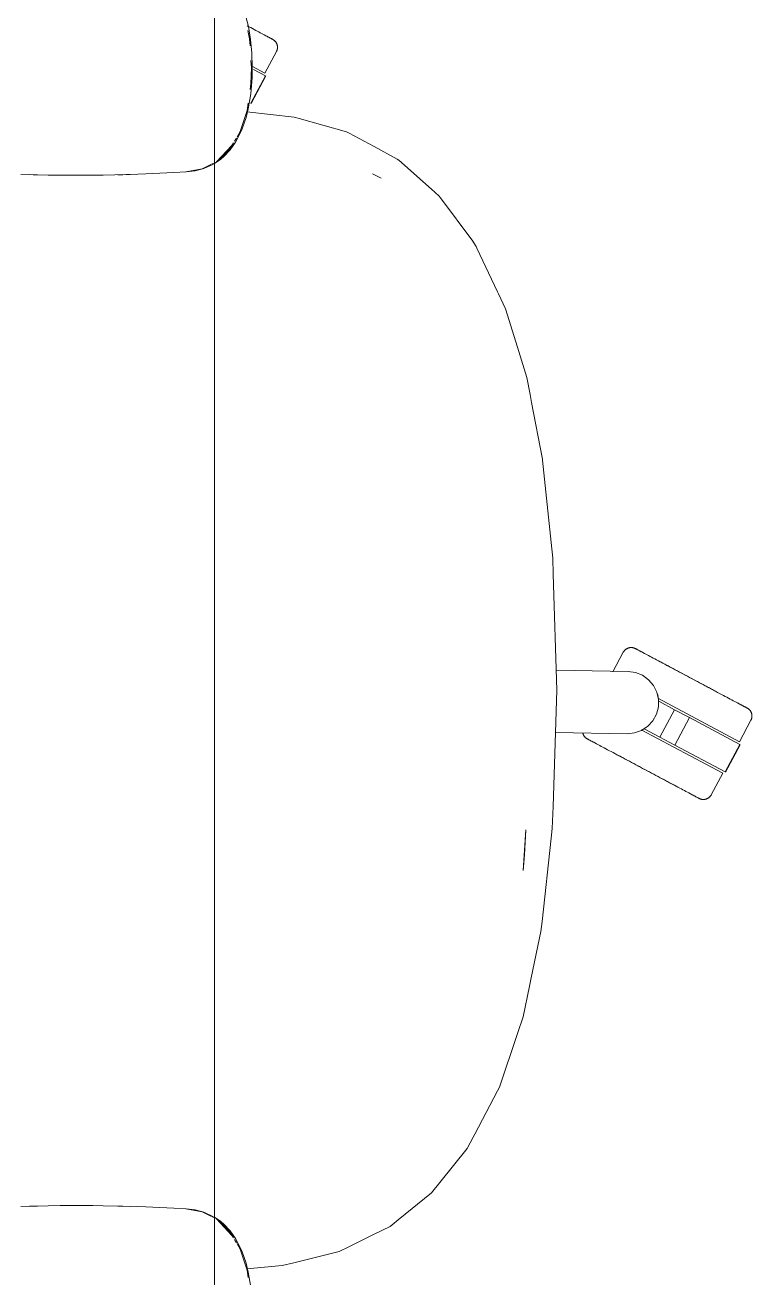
# Model space of a CAD drawing. Header units: millimetres. Extents: x 155927 to 295199, y -4084 to 97293.
# Drawn here: x 200366 to 200693, y 30484 to 31047 of the extents above; entities that cross this region are included whole.
import ezdxf

# ---------------------------------------------------------------- set-up
doc = ezdxf.new("R2010")
doc.units = ezdxf.units.MM
doc.header["$MEASUREMENT"] = 0
doc.layers.add('G-IMPT', color=8, linetype='CONTINUOUS', lineweight=9)
doc.layers.add('I-FURN', color=8, linetype='CONTINUOUS', lineweight=9)

msp = doc.modelspace()

# ---------------------------------------------------------------- linework, layer by layer
at = {"layer": 'G-IMPT'}
for p, q in [((200464.66, 31052.25), (200466.09, 31046.77)), ((200465.9, 31044.92), (200466.67, 31041.17)), ((200467.09, 31040.83), (200466.09, 31046.77)), ((200466.67, 31041.17), (200466.87, 31037.97)), ((200467.09, 31040.83), (200467.65, 31034.68)), ((200467.83, 31028.35), (200467.65, 31034.68)), ((200467.23, 31021.18), (200467.46, 31028.35)), ((200467.27, 31031.46), (200467.46, 31028.35)), ((200467.74, 31023.84), (200467.83, 31028.35)), ((200467.74, 31023.84), (200467.17, 31016.52)), ((200466.05, 31009.76), (200467.17, 31016.52)), ((200467.23, 31021.18), (200466.83, 31018.4)), ((200465.96, 31012.21), (200465.5, 31008.92)), ((200465.5, 31008.92), (200462.47, 30999.53)), ((200465.07, 31005.84), (200463.33, 31000.75)), ((200465.07, 31005.84), (200466.05, 31009.76)), ((200465.38, 31008.42), (200486.66, 31006)), ((200488.92, 31005.37), (200486.66, 31006)), ((200488.92, 31005.37), (200510.27, 30999.36)), ((200462.47, 30999.53), (200461, 30997.08)), ((200463.33, 31000.75), (200461.13, 30996.11)), ((200510.27, 30999.36), (200511.38, 30998.76)), ((200459.39, 30994.38), (200457.51, 30991.23)), ((200457.88, 30991.28), (200460.32, 30994.74)), ((200460.72, 30996.61), (200459.86, 30995.17)), ((200461.13, 30996.11), (200460.32, 30994.74)), ((200511.38, 30998.76), (200522.62, 30992.75)), ((200458.7, 30993.32), (200451.8, 30985.92)), ((200457.51, 30991.23), (200451.8, 30985.92)), ((200451.8, 30985.92), (200454.21, 30988.16)), ((200455.01, 30988.24), (200453.69, 30987.1)), ((200457.29, 30991.69), (200454.21, 30988.16)), ((200455.01, 30988.24), (200457.88, 30991.28)), ((200458.7, 30993.32), (200457.42, 30991.85)), ((200522.62, 30992.75), (200533.05, 30987.17)), ((200445.3, 30982.72), (200437.96, 30981.35)), ((200442.19, 30981.85), (200446.14, 30982.91)), ((200449.27, 30984.67), (200445.3, 30982.72)), ((200450.47, 30984.9), (200446.14, 30982.91)), ((200449.56, 30984.82), (200450.83, 30985.45)), ((200450.83, 30985.15), (200453.69, 30987.1)), ((200533.72, 30986.58), (200533.05, 30987.17)), ((200548.5, 30973.56), (200533.72, 30986.58)), ((200376.05, 30979.97), (200363.74, 30980.27)), ((200367.61, 30980.19), (200369.27, 30980.11)), ((200369.27, 30980.11), (200371.35, 30980.11)), ((200376.05, 30979.97), (200381.52, 30979.9)), ((200396.23, 30979.89), (200381.52, 30979.9)), ((200400.74, 30979.95), (200396.23, 30979.89)), ((200400.74, 30979.95), (200416.41, 30980.32)), ((200407.47, 30980.12), (200409.69, 30980.12)), ((200413.01, 30980.27), (200409.69, 30980.12)), ((200416.41, 30980.32), (200419.96, 30980.45)), ((200432.52, 30981.06), (200419.96, 30980.45)), ((200432.52, 30981.06), (200438.18, 30981.35)), ((200438.18, 30981.35), (200442.19, 30981.85)), ((200523.45, 30979.73), (200521.86, 30980.51)), ((200525.75, 30978.56), (200521.86, 30980.51)), ((200525.75, 30978.56), (200523.45, 30979.73)), ((200548.5, 30973.56), (200551.76, 30970.69)), ((200552.49, 30969.72), (200551.76, 30970.69)), ((200567.06, 30950.23), (200552.49, 30969.72)), ((200567.06, 30950.23), (200567.52, 30949.46)), ((200567.52, 30949.46), (200568.46, 30947.88)), ((200568.88, 30947.17), (200568.46, 30947.88)), ((200568.88, 30947.17), (200578.15, 30927.53)), ((200578.15, 30927.53), (200578.58, 30926.61)), ((200581.77, 30919.85), (200578.58, 30926.61)), ((200581.77, 30919.85), (200587.09, 30902.58)), ((200587.09, 30902.58), (200591.28, 30888.97)), ((200591.28, 30888.97), (200592.74, 30881.37)), ((200593.45, 30877.7), (200592.74, 30881.37)), ((200593.45, 30877.7), (200598.31, 30852.32)), ((200598.4, 30851.86), (200598.31, 30852.32)), ((200598.4, 30851.86), (200602.22, 30814.87)), ((200602.22, 30814.87), (200602.96, 30807.8)), ((200603.18, 30800.54), (200602.96, 30807.8)), ((200604.8, 30748.38), (200603.18, 30800.54)), ((200603.09, 30696.2), (200604.8, 30748.38)), ((200603.09, 30696.2), (200602.77, 30686.26)), ((200590.89, 30685.72), (200589.64, 30667.44)), ((200590.89, 30685.72), (200590.25, 30674.39)), ((200602.29, 30681.88), (200602.77, 30686.26)), ((200602.29, 30681.88), (200598.16, 30644.44)), ((200589.64, 30667.44), (200590.25, 30674.39)), ((200593.32, 30619.08), (200597.67, 30640.02)), ((200597.67, 30640.02), (200598.16, 30644.44)), ((200593.32, 30619.08), (200592.56, 30615.4)), ((200592.56, 30615.4), (200589.69, 30601.58)), ((200587.17, 30594.14), (200589.69, 30601.58)), ((200587.17, 30594.14), (200579.02, 30570.05)), ((200567.85, 30548.88), (200578.15, 30568.39)), ((200578.15, 30568.39), (200579.02, 30570.05)), ((200567.85, 30548.88), (200567.12, 30547.51)), ((200564.41, 30542.38), (200567.12, 30547.51)), ((200564.41, 30542.38), (200552.21, 30527.24)), ((200548.45, 30522.58), (200552.21, 30527.24)), ((200533.5, 30510.41), (200548.45, 30522.58)), ((200376.05, 30516.72), (200363.74, 30516.42)), ((200367.61, 30516.5), (200369.27, 30516.58)), ((200369.27, 30516.58), (200371.35, 30516.58)), ((200376.05, 30516.72), (200381.52, 30516.79)), ((200396.23, 30516.8), (200381.52, 30516.79)), ((200400.74, 30516.74), (200396.23, 30516.8)), ((200400.74, 30516.74), (200416.41, 30516.37)), ((200407.47, 30516.57), (200409.69, 30516.57)), ((200413.01, 30516.42), (200409.69, 30516.57)), ((200416.41, 30516.37), (200419.96, 30516.24)), ((200432.52, 30515.63), (200419.96, 30516.24)), ((200432.52, 30515.63), (200438.18, 30515.34)), ((200445.3, 30513.97), (200437.96, 30515.34)), ((200438.18, 30515.34), (200442.19, 30514.84)), ((200442.19, 30514.84), (200446.14, 30513.78)), ((200449.27, 30512.02), (200445.3, 30513.97)), ((200450.47, 30511.79), (200446.14, 30513.78)), ((200449.56, 30511.87), (200450.83, 30511.24)), ((200450.83, 30511.54), (200453.69, 30509.59)), ((200457.51, 30505.46), (200451.8, 30510.77)), ((200458.7, 30503.37), (200451.8, 30510.77)), ((200451.8, 30510.77), (200454.21, 30508.53)), ((200455.01, 30508.45), (200453.69, 30509.59)), ((200533.5, 30510.41), (200529.85, 30507.43)), ((200457.29, 30505), (200454.21, 30508.53)), ((200455.01, 30508.45), (200457.88, 30505.41)), ((200458.7, 30503.37), (200457.42, 30504.84)), ((200459.39, 30502.31), (200457.51, 30505.46)), ((200457.88, 30505.41), (200460.32, 30501.95)), ((200511.21, 30498.26), (200522.68, 30503.91)), ((200529.85, 30507.43), (200522.68, 30503.91)), ((200460.72, 30500.08), (200459.86, 30501.52)), ((200461.13, 30500.58), (200460.32, 30501.95)), ((200462.47, 30497.16), (200461, 30499.61)), ((200463.33, 30495.94), (200461.13, 30500.58)), ((200511.21, 30498.26), (200506.85, 30496.11)), ((200465.5, 30487.77), (200462.47, 30497.16)), ((200465.07, 30490.85), (200463.33, 30495.94)), ((200506.85, 30496.11), (200488.91, 30491.71)), ((200465.07, 30490.85), (200466.05, 30486.93)), ((200465.37, 30488.39), (200481.25, 30489.83)), ((200465.96, 30484.48), (200465.5, 30487.77)), ((200466.05, 30486.93), (200467.17, 30480.17)), ((200481.25, 30489.83), (200486.54, 30491.13)), ((200488.91, 30491.71), (200486.54, 30491.13))]:
    msp.add_line(p, q, dxfattribs=at)
at = {"layer": 'I-FURN'}
for p, q in [((200450.83, 31426.14), (200450.83, 30026.14)), ((200450.83, 30026.14), (200450.83, 31426.14)), ((200466.31, 31046.65), (200465.48, 31047.09)), ((200467.13, 31046.21), (200466.31, 31046.65)), ((200467.91, 31045.8), (200467.13, 31046.21)), ((200468.68, 31045.39), (200467.91, 31045.8)), ((200469.41, 31045), (200468.68, 31045.39)), ((200470.12, 31044.62), (200469.41, 31045)), ((200470.8, 31044.26), (200470.12, 31044.62)), ((200471.44, 31043.92), (200470.8, 31044.26)), ((200472.06, 31043.59), (200471.44, 31043.92)), ((200472.64, 31043.28), (200472.06, 31043.59)), ((200472.33, 31043.45), (200472.9, 31043.14)), ((200473.2, 31042.99), (200472.64, 31043.28)), ((200472.9, 31043.14), (200473.44, 31042.86)), ((200473.71, 31042.71), (200473.2, 31042.99)), ((200473.44, 31042.86), (200473.94, 31042.59)), ((200474.19, 31042.46), (200473.71, 31042.71)), ((200473.94, 31042.59), (200474.4, 31042.34)), ((200474.64, 31042.22), (200474.19, 31042.46)), ((200474.4, 31042.34), (200474.83, 31042.12)), ((200475.05, 31042), (200474.64, 31042.22)), ((200474.83, 31042.12), (200475.23, 31041.91)), ((200475.42, 31041.8), (200475.05, 31042)), ((200475.23, 31041.91), (200475.58, 31041.72)), ((200475.76, 31041.62), (200475.42, 31041.8)), ((200475.58, 31041.72), (200475.9, 31041.55)), ((200476.06, 31041.47), (200475.76, 31041.62)), ((200475.9, 31041.55), (200476.18, 31041.4)), ((200476.31, 31041.33), (200476.06, 31041.47)), ((200476.18, 31041.4), (200476.42, 31041.27)), ((200476.53, 31041.21), (200476.31, 31041.33)), ((200476.42, 31041.27), (200476.62, 31041.17)), ((200476.71, 31041.12), (200476.53, 31041.21)), ((200476.62, 31041.17), (200476.78, 31041.08)), ((200476.85, 31041.04), (200476.71, 31041.12)), ((200476.78, 31041.08), (200476.91, 31041.01)), ((200476.95, 31040.99), (200476.85, 31041.04)), ((200476.91, 31041.01), (200476.99, 31040.97)), ((200477.01, 31040.96), (200476.95, 31040.99)), ((200476.99, 31040.97), (200477.03, 31040.95)), ((200477.03, 31040.95), (200477.01, 31040.96)), ((200477.03, 31040.95), (200477.18, 31040.87)), ((200477.03, 31040.95), (200477.03, 31040.95)), ((200477.18, 31040.87), (200477.31, 31040.78)), ((200477.31, 31040.78), (200477.45, 31040.69)), ((200477.45, 31040.69), (200477.58, 31040.6)), ((200477.58, 31040.6), (200477.7, 31040.5)), ((200477.7, 31040.5), (200477.83, 31040.39)), ((200477.83, 31040.39), (200477.94, 31040.28)), ((200477.94, 31040.28), (200478.06, 31040.17)), ((200478.06, 31040.17), (200478.17, 31040.05)), ((200478.17, 31040.05), (200478.27, 31039.93)), ((200478.27, 31039.93), (200478.37, 31039.8)), ((200478.37, 31039.8), (200478.46, 31039.67)), ((200478.46, 31039.67), (200478.55, 31039.53)), ((200478.55, 31039.53), (200478.64, 31039.4)), ((200478.64, 31039.4), (200478.71, 31039.26)), ((200478.71, 31039.26), (200478.79, 31039.11)), ((200478.79, 31039.11), (200478.85, 31038.96)), ((200478.85, 31038.96), (200478.91, 31038.81)), ((200478.91, 31038.81), (200478.97, 31038.66)), ((200478.97, 31038.66), (200479.01, 31038.51)), ((200473.55, 31025.81), (200478.7, 31035.49)), ((200478.72, 31035.53), (200478.7, 31035.49)), ((200478.79, 31035.68), (200478.72, 31035.53)), ((200478.86, 31035.83), (200478.79, 31035.68)), ((200478.92, 31035.98), (200478.86, 31035.83)), ((200478.97, 31036.13), (200478.92, 31035.98)), ((200479.02, 31036.28), (200478.97, 31036.13)), ((200479.01, 31038.51), (200479.06, 31038.35)), ((200479.06, 31036.44), (200479.02, 31036.28)), ((200479.06, 31038.35), (200479.09, 31038.2)), ((200479.09, 31036.59), (200479.06, 31036.44)), ((200479.09, 31038.2), (200479.12, 31038.04)), ((200479.12, 31036.75), (200479.09, 31036.59)), ((200479.12, 31038.04), (200479.14, 31037.88)), ((200479.14, 31036.91), (200479.12, 31036.75)), ((200479.14, 31037.88), (200479.16, 31037.72)), ((200479.16, 31037.07), (200479.14, 31036.91)), ((200479.16, 31037.72), (200479.17, 31037.56)), ((200479.17, 31037.23), (200479.16, 31037.07)), ((200479.17, 31037.56), (200479.17, 31037.4)), ((200479.17, 31037.4), (200479.17, 31037.23)), ((200467.92, 31028.8), (200473.55, 31025.81)), ((200468.44, 31027.39), (200473.74, 31024.58)), ((200473.74, 31024.58), (200467.16, 31012.22)), ((200467.33, 31012.13), (200473.91, 31024.49)), ((200467.16, 31012.22), (200467.07, 31012.27)), ((200634.67, 30765.46), (200629.97, 30756.62)), ((200634.67, 30765.46), (200634.75, 30765.61)), ((200634.75, 30765.61), (200634.83, 30765.74)), ((200634.83, 30765.74), (200634.92, 30765.88)), ((200634.92, 30765.88), (200635.02, 30766.01)), ((200635.02, 30766.01), (200635.12, 30766.13)), ((200635.12, 30766.13), (200635.22, 30766.26)), ((200635.22, 30766.26), (200635.33, 30766.37)), ((200635.33, 30766.37), (200635.44, 30766.49)), ((200635.44, 30766.49), (200635.56, 30766.6)), ((200635.56, 30766.6), (200635.69, 30766.7)), ((200635.69, 30766.7), (200635.81, 30766.8)), ((200635.81, 30766.8), (200635.94, 30766.89)), ((200635.94, 30766.89), (200636.08, 30766.98)), ((200636.08, 30766.98), (200636.22, 30767.07)), ((200636.22, 30767.07), (200636.36, 30767.14)), ((200636.36, 30767.14), (200636.5, 30767.22)), ((200636.5, 30767.22), (200636.65, 30767.28)), ((200636.65, 30767.28), (200636.8, 30767.34)), ((200636.8, 30767.34), (200636.95, 30767.4)), ((200636.95, 30767.4), (200637.1, 30767.44)), ((200637.1, 30767.44), (200637.26, 30767.49)), ((200637.26, 30767.49), (200637.42, 30767.52)), ((200637.42, 30767.52), (200637.58, 30767.55)), ((200637.58, 30767.55), (200637.74, 30767.57)), ((200637.74, 30767.57), (200637.9, 30767.59)), ((200637.9, 30767.59), (200638.06, 30767.6)), ((200638.06, 30767.6), (200638.22, 30767.6)), ((200638.22, 30767.6), (200638.38, 30767.6)), ((200638.38, 30767.6), (200638.54, 30767.59)), ((200638.54, 30767.59), (200638.7, 30767.58)), ((200638.7, 30767.58), (200638.86, 30767.55)), ((200638.86, 30767.55), (200639.02, 30767.52)), ((200639.02, 30767.52), (200639.18, 30767.49)), ((200639.18, 30767.49), (200639.33, 30767.45)), ((200639.33, 30767.45), (200639.49, 30767.4)), ((200639.49, 30767.4), (200639.64, 30767.35)), ((200639.64, 30767.35), (200639.79, 30767.29)), ((200639.79, 30767.29), (200639.94, 30767.22)), ((200639.94, 30767.22), (200640.08, 30767.15)), ((200640.08, 30767.15), (200640.12, 30767.13)), ((200640.12, 30767.13), (200640.14, 30767.12)), ((200640.17, 30767.11), (200640.12, 30767.13)), ((200640.12, 30767.13), (200640.12, 30767.13)), ((200640.14, 30767.12), (200640.2, 30767.09)), ((200640.25, 30767.06), (200640.17, 30767.11)), ((200640.2, 30767.09), (200640.3, 30767.04)), ((200640.37, 30767), (200640.25, 30767.06)), ((200640.3, 30767.04), (200640.44, 30766.96)), ((200640.53, 30766.91), (200640.37, 30767)), ((200640.44, 30766.96), (200640.62, 30766.86)), ((200640.73, 30766.8), (200640.53, 30766.91)), ((200640.62, 30766.86), (200640.84, 30766.75)), ((200640.97, 30766.68), (200640.73, 30766.8)), ((200640.84, 30766.75), (200641.1, 30766.61)), ((200641.25, 30766.53), (200640.97, 30766.68)), ((200641.1, 30766.61), (200641.4, 30766.45)), ((200641.57, 30766.36), (200641.25, 30766.53)), ((200641.4, 30766.45), (200641.73, 30766.27)), ((200641.93, 30766.17), (200641.57, 30766.36)), ((200641.73, 30766.27), (200642.1, 30766.08)), ((200642.32, 30765.96), (200641.93, 30766.17)), ((200642.1, 30766.08), (200642.51, 30765.86)), ((200642.75, 30765.73), (200642.32, 30765.96)), ((200642.51, 30765.86), (200642.96, 30765.62)), ((200643.22, 30765.48), (200642.75, 30765.73)), ((200642.96, 30765.62), (200643.44, 30765.36)), ((200643.72, 30765.22), (200643.22, 30765.48)), ((200643.44, 30765.36), (200643.96, 30765.09)), ((200644.25, 30764.93), (200643.72, 30765.22)), ((200643.96, 30765.09), (200644.51, 30764.8)), ((200644.82, 30764.63), (200644.25, 30764.93)), ((200644.51, 30764.8), (200645.09, 30764.49)), ((200645.42, 30764.31), (200644.82, 30764.63)), ((200646.06, 30763.97), (200645.42, 30764.31)), ((200646.72, 30763.62), (200646.06, 30763.97)), ((200647.41, 30763.25), (200646.72, 30763.62)), ((200648.14, 30762.87), (200647.41, 30763.25)), ((200648.89, 30762.47), (200648.14, 30762.87)), ((200604.52, 30757.41), (200636.86, 30756.84)), ((200649.66, 30762.06), (200648.89, 30762.47)), ((200650.46, 30761.63), (200649.66, 30762.06)), ((200651.29, 30761.19), (200650.46, 30761.63)), ((200650.84, 30761.43), (200651.67, 30760.99)), ((200652.13, 30760.74), (200651.29, 30761.19)), ((200651.67, 30760.99), (200652.53, 30760.53)), ((200653, 30760.28), (200652.13, 30760.74)), ((200652.53, 30760.53), (200653.41, 30760.07)), ((200653.89, 30759.81), (200653, 30760.28)), ((200653.41, 30760.07), (200654.3, 30759.59)), ((200654.8, 30759.33), (200653.89, 30759.81)), ((200654.3, 30759.59), (200655.22, 30759.1)), ((200655.72, 30758.84), (200654.8, 30759.33)), ((200655.22, 30759.1), (200656.15, 30758.61)), ((200656.66, 30758.34), (200655.72, 30758.84)), ((200656.15, 30758.61), (200657.09, 30758.11)), ((200657.61, 30757.83), (200656.66, 30758.34)), ((200657.09, 30758.11), (200658.05, 30757.6)), ((200658.57, 30757.32), (200657.61, 30757.83)), ((200658.05, 30757.6), (200659.02, 30757.08)), ((200659.55, 30756.8), (200658.57, 30757.32)), ((200659.02, 30757.08), (200660, 30756.56)), ((200636.86, 30756.84), (200640.2, 30756.38)), ((200640.2, 30756.38), (200643.33, 30755.13)), ((200643.33, 30755.13), (200646.07, 30753.16)), ((200646.07, 30753.16), (200648.27, 30750.6)), ((200660.53, 30756.28), (200659.55, 30756.8)), ((200660, 30756.56), (200660.98, 30756.04)), ((200661.52, 30755.75), (200660.53, 30756.28)), ((200660.98, 30756.04), (200661.98, 30755.51)), ((200662.52, 30755.22), (200661.52, 30755.75)), ((200661.98, 30755.51), (200662.98, 30754.98)), ((200663.52, 30754.69), (200662.52, 30755.22)), ((200662.98, 30754.98), (200663.98, 30754.44)), ((200664.52, 30754.16), (200663.52, 30754.69)), ((200663.98, 30754.44), (200664.98, 30753.91)), ((200665.53, 30753.62), (200664.52, 30754.16)), ((200664.98, 30753.91), (200665.99, 30753.38)), ((200666.53, 30753.09), (200665.53, 30753.62)), ((200665.99, 30753.38), (200666.99, 30752.84)), ((200667.54, 30752.55), (200666.53, 30753.09)), ((200666.99, 30752.84), (200668, 30752.31)), ((200668.53, 30752.02), (200667.54, 30752.55)), ((200668, 30752.31), (200668.99, 30751.78)), ((200669.53, 30751.49), (200668.53, 30752.02)), ((200668.99, 30751.78), (200669.98, 30751.25)), ((200670.52, 30750.97), (200669.53, 30751.49)), ((200648.27, 30750.6), (200649.78, 30747.58)), ((200649.78, 30747.58), (200650.53, 30744.29)), ((200669.98, 30751.25), (200670.97, 30750.73)), ((200671.49, 30750.45), (200670.52, 30750.97)), ((200670.97, 30750.73), (200671.94, 30750.21)), ((200672.46, 30749.93), (200671.49, 30750.45)), ((200671.94, 30750.21), (200672.91, 30749.7)), ((200673.42, 30749.42), (200672.46, 30749.93)), ((200672.91, 30749.7), (200673.86, 30749.19)), ((200674.36, 30748.92), (200673.42, 30749.42)), ((200673.86, 30749.19), (200674.79, 30748.69)), ((200675.29, 30748.43), (200674.36, 30748.92)), ((200674.79, 30748.69), (200675.72, 30748.2)), ((200676.21, 30747.94), (200675.29, 30748.43)), ((200675.72, 30748.2), (200676.62, 30747.72)), ((200677.1, 30747.47), (200676.21, 30747.94)), ((200677.98, 30747), (200677.1, 30747.47)), ((200678.84, 30746.54), (200677.98, 30747)), ((200679.67, 30746.1), (200678.84, 30746.54)), ((200680.48, 30745.67), (200679.67, 30746.1)), ((200650.47, 30740.92), (200649.61, 30737.66)), ((200650.19, 30744.79), (200686.91, 30725.26)), ((200650.53, 30744.29), (200650.47, 30740.92)), ((200650.6, 30743.44), (200657.74, 30739.64)), ((200681.27, 30745.25), (200680.48, 30745.67)), ((200682.03, 30744.84), (200681.27, 30745.25)), ((200682.77, 30744.45), (200682.03, 30744.84)), ((200683.48, 30744.08), (200682.77, 30744.45)), ((200684.15, 30743.72), (200683.48, 30744.08)), ((200684.8, 30743.37), (200684.15, 30743.72)), ((200685.42, 30743.05), (200684.8, 30743.37)), ((200686, 30742.73), (200685.42, 30743.05)), ((200685.69, 30742.9), (200686.26, 30742.6)), ((200686.55, 30742.44), (200686, 30742.73)), ((200686.26, 30742.6), (200686.8, 30742.31)), ((200687.07, 30742.17), (200686.55, 30742.44)), ((200686.8, 30742.31), (200687.3, 30742.05)), ((200687.55, 30741.91), (200687.07, 30742.17)), ((200687.3, 30742.05), (200687.76, 30741.8)), ((200688, 30741.67), (200687.55, 30741.91)), ((200687.76, 30741.8), (200688.19, 30741.57)), ((200688.41, 30741.46), (200688, 30741.67)), ((200688.19, 30741.57), (200688.59, 30741.36)), ((200688.78, 30741.26), (200688.41, 30741.46)), ((200688.59, 30741.36), (200688.94, 30741.17)), ((200689.12, 30741.08), (200688.78, 30741.26)), ((200688.94, 30741.17), (200689.26, 30741)), ((200689.41, 30740.92), (200689.12, 30741.08)), ((200689.26, 30741), (200689.54, 30740.85)), ((200689.67, 30740.78), (200689.41, 30740.92)), ((200689.54, 30740.85), (200689.78, 30740.73)), ((200689.89, 30740.67), (200689.67, 30740.78)), ((200689.78, 30740.73), (200689.98, 30740.62)), ((200690.07, 30740.57), (200689.89, 30740.67)), ((200689.98, 30740.62), (200690.14, 30740.53)), ((200690.21, 30740.5), (200690.07, 30740.57)), ((200690.14, 30740.53), (200690.26, 30740.47)), ((200690.31, 30740.44), (200690.21, 30740.5)), ((200690.26, 30740.47), (200690.35, 30740.43)), ((200690.37, 30740.41), (200690.31, 30740.44)), ((200690.35, 30740.43), (200690.39, 30740.4)), ((200690.39, 30740.4), (200690.37, 30740.41)), ((200690.39, 30740.4), (200690.53, 30740.32)), ((200690.39, 30740.4), (200690.39, 30740.4)), ((200690.53, 30740.32), (200690.67, 30740.24)), ((200690.67, 30740.24), (200690.81, 30740.15)), ((200647.99, 30734.7), (200645.71, 30732.22)), ((200649.61, 30737.66), (200647.99, 30734.7)), ((200657.74, 30739.64), (200651.17, 30727.28)), ((200657.74, 30739.64), (200664.39, 30736.11)), ((200664.39, 30736.11), (200657.81, 30723.75)), ((200664.39, 30736.11), (200687.09, 30724.03)), ((200686.91, 30725.26), (200692.06, 30734.95)), ((200690.81, 30740.15), (200690.94, 30740.05)), ((200690.94, 30740.05), (200691.06, 30739.95)), ((200691.06, 30739.95), (200691.19, 30739.85)), ((200691.19, 30739.85), (200691.3, 30739.74)), ((200691.3, 30739.74), (200691.42, 30739.62)), ((200691.42, 30739.62), (200691.53, 30739.51)), ((200691.53, 30739.51), (200691.63, 30739.38)), ((200691.63, 30739.38), (200691.73, 30739.26)), ((200691.73, 30739.26), (200691.82, 30739.12)), ((200691.82, 30739.12), (200691.91, 30738.99)), ((200691.91, 30738.99), (200691.99, 30738.85)), ((200691.99, 30738.85), (200692.07, 30738.71)), ((200692.08, 30734.99), (200692.06, 30734.95)), ((200692.07, 30738.71), (200692.14, 30738.57)), ((200692.15, 30735.13), (200692.08, 30734.99)), ((200692.14, 30738.57), (200692.21, 30738.42)), ((200692.22, 30735.28), (200692.15, 30735.13)), ((200692.21, 30738.42), (200692.27, 30738.27)), ((200692.28, 30735.43), (200692.22, 30735.28)), ((200692.27, 30738.27), (200692.32, 30738.12)), ((200692.33, 30735.58), (200692.28, 30735.43)), ((200692.32, 30738.12), (200692.37, 30737.96)), ((200692.38, 30735.74), (200692.33, 30735.58)), ((200692.37, 30737.96), (200692.41, 30737.81)), ((200692.42, 30735.89), (200692.38, 30735.74)), ((200692.41, 30737.81), (200692.45, 30737.65)), ((200692.45, 30736.05), (200692.42, 30735.89)), ((200692.45, 30737.65), (200692.48, 30737.49)), ((200692.48, 30736.21), (200692.45, 30736.05)), ((200692.48, 30737.49), (200692.5, 30737.33)), ((200692.5, 30736.37), (200692.48, 30736.21)), ((200692.5, 30737.33), (200692.52, 30737.17)), ((200692.52, 30736.53), (200692.5, 30736.37)), ((200692.52, 30737.17), (200692.53, 30737.01)), ((200692.53, 30736.69), (200692.52, 30736.53)), ((200692.53, 30737.01), (200692.53, 30736.85)), ((200692.53, 30736.85), (200692.53, 30736.69)), ((200636.37, 30728.86), (200604.18, 30729.42)), ((200616.5, 30729.11), (200616.47, 30729.27)), ((200616.54, 30728.95), (200616.5, 30729.11)), ((200616.59, 30728.8), (200616.54, 30728.95)), ((200639.72, 30729.21), (200636.37, 30728.86)), ((200642.9, 30730.35), (200639.72, 30729.21)), ((200642.65, 30730.68), (200679.4, 30711.14)), ((200645.71, 30732.22), (200642.9, 30730.35)), ((200651.17, 30727.28), (200644.03, 30731.08)), ((200616.65, 30728.65), (200616.59, 30728.8)), ((200616.71, 30728.5), (200616.65, 30728.65)), ((200616.77, 30728.35), (200616.71, 30728.5)), ((200616.84, 30728.21), (200616.77, 30728.35)), ((200616.92, 30728.06), (200616.84, 30728.21)), ((200617.01, 30727.93), (200616.92, 30728.06)), ((200617.09, 30727.79), (200617.01, 30727.93)), ((200617.19, 30727.66), (200617.09, 30727.79)), ((200617.29, 30727.53), (200617.19, 30727.66)), ((200617.39, 30727.41), (200617.29, 30727.53)), ((200617.5, 30727.29), (200617.39, 30727.41)), ((200617.61, 30727.18), (200617.5, 30727.29)), ((200617.73, 30727.07), (200617.61, 30727.18)), ((200617.85, 30726.96), (200617.73, 30727.07)), ((200617.98, 30726.86), (200617.85, 30726.96)), ((200618.11, 30726.77), (200617.98, 30726.86)), ((200618.24, 30726.68), (200618.11, 30726.77)), ((200618.38, 30726.59), (200618.24, 30726.68)), ((200618.52, 30726.52), (200618.38, 30726.59)), ((200618.53, 30726.51), (200618.52, 30726.52)), ((200618.52, 30726.52), (200618.54, 30726.51)), ((200618.57, 30726.49), (200618.53, 30726.51)), ((200618.54, 30726.51), (200618.6, 30726.47)), ((200618.65, 30726.45), (200618.57, 30726.49)), ((200618.6, 30726.47), (200618.7, 30726.42)), ((200618.77, 30726.38), (200618.65, 30726.45)), ((200618.7, 30726.42), (200618.84, 30726.35)), ((200618.94, 30726.3), (200618.77, 30726.38)), ((200618.84, 30726.35), (200619.02, 30726.25)), ((200619.14, 30726.19), (200618.94, 30726.3)), ((200619.02, 30726.25), (200619.24, 30726.13)), ((200619.38, 30726.06), (200619.14, 30726.19)), ((200619.24, 30726.13), (200619.5, 30726)), ((200619.66, 30725.91), (200619.38, 30726.06)), ((200619.5, 30726), (200619.8, 30725.84)), ((200619.98, 30725.74), (200619.66, 30725.91)), ((200619.8, 30725.84), (200620.13, 30725.66)), ((200620.33, 30725.55), (200619.98, 30725.74)), ((200620.13, 30725.66), (200620.51, 30725.46)), ((200620.72, 30725.35), (200620.33, 30725.55)), ((200620.51, 30725.46), (200620.92, 30725.24)), ((200621.15, 30725.12), (200620.72, 30725.35)), ((200620.92, 30725.24), (200621.36, 30725.01)), ((200621.62, 30724.87), (200621.15, 30725.12)), ((200621.36, 30725.01), (200621.85, 30724.75)), ((200622.12, 30724.6), (200621.62, 30724.87)), ((200621.85, 30724.75), (200622.36, 30724.47)), ((200622.66, 30724.32), (200622.12, 30724.6)), ((200622.36, 30724.47), (200622.91, 30724.18)), ((200623.23, 30724.02), (200622.66, 30724.32)), ((200622.91, 30724.18), (200623.5, 30723.87)), ((200623.5, 30723.87), (200624.11, 30723.54)), ((200624.11, 30723.54), (200624.76, 30723.2)), ((200657.81, 30723.75), (200651.17, 30727.28)), ((200680.52, 30711.67), (200657.81, 30723.75)), ((200687.09, 30724.03), (200680.52, 30711.67)), ((200680.69, 30711.58), (200687.27, 30723.94)), ((200624.76, 30723.2), (200625.44, 30722.84)), ((200625.44, 30722.84), (200626.15, 30722.46)), ((200626.15, 30722.46), (200626.88, 30722.07)), ((200626.88, 30722.07), (200627.64, 30721.67)), ((200627.64, 30721.67), (200628.43, 30721.25)), ((200628.43, 30721.25), (200629.24, 30720.82)), ((200629.24, 30720.82), (200630.08, 30720.37)), ((200630.08, 30720.37), (200630.94, 30719.92)), ((200630.94, 30719.92), (200631.81, 30719.45)), ((200631.81, 30719.45), (200632.71, 30718.97)), ((200633.2, 30718.71), (200632.29, 30719.19)), ((200632.71, 30718.97), (200633.62, 30718.49)), ((200634.12, 30718.22), (200633.2, 30718.71)), ((200633.62, 30718.49), (200634.55, 30717.99)), ((200635.06, 30717.72), (200634.12, 30718.22)), ((200634.55, 30717.99), (200635.5, 30717.49)), ((200636.01, 30717.22), (200635.06, 30717.72)), ((200635.5, 30717.49), (200636.45, 30716.98)), ((200636.97, 30716.7), (200636.01, 30717.22)), ((200636.45, 30716.98), (200637.42, 30716.47)), ((200637.95, 30716.19), (200636.97, 30716.7)), ((200637.42, 30716.47), (200638.4, 30715.95)), ((200638.93, 30715.66), (200637.95, 30716.19)), ((200638.4, 30715.95), (200639.39, 30715.42)), ((200639.92, 30715.14), (200638.93, 30715.66)), ((200639.39, 30715.42), (200640.38, 30714.89)), ((200640.92, 30714.61), (200639.92, 30715.14)), ((200640.38, 30714.89), (200641.38, 30714.36)), ((200641.92, 30714.07), (200640.92, 30714.61)), ((200641.38, 30714.36), (200642.38, 30713.83)), ((200642.93, 30713.54), (200641.92, 30714.07)), ((200642.38, 30713.83), (200643.39, 30713.29)), ((200643.93, 30713.01), (200642.93, 30713.54)), ((200643.39, 30713.29), (200644.39, 30712.76)), ((200644.94, 30712.47), (200643.93, 30713.01)), ((200644.39, 30712.76), (200645.4, 30712.23)), ((200645.94, 30711.94), (200644.94, 30712.47)), ((200645.4, 30712.23), (200646.4, 30711.69)), ((200646.94, 30711.41), (200645.94, 30711.94)), ((200646.4, 30711.69), (200647.4, 30711.16)), ((200647.93, 30710.88), (200646.94, 30711.41)), ((200647.4, 30711.16), (200648.39, 30710.64)), ((200648.92, 30710.35), (200647.93, 30710.88)), ((200648.39, 30710.64), (200649.37, 30710.11)), ((200649.9, 30709.83), (200648.92, 30710.35)), ((200649.37, 30710.11), (200650.35, 30709.6)), ((200650.87, 30709.32), (200649.9, 30709.83)), ((200650.35, 30709.6), (200651.31, 30709.08)), ((200651.83, 30708.81), (200650.87, 30709.32)), ((200651.31, 30709.08), (200652.26, 30708.58)), ((200652.77, 30708.31), (200651.83, 30708.81)), ((200652.26, 30708.58), (200653.2, 30708.08)), ((200653.7, 30707.81), (200652.77, 30708.31)), ((200653.2, 30708.08), (200654.12, 30707.59)), ((200654.61, 30707.33), (200653.7, 30707.81)), ((200654.12, 30707.59), (200655.03, 30707.11)), ((200655.51, 30706.85), (200654.61, 30707.33)), ((200655.03, 30707.11), (200655.91, 30706.63)), ((200656.39, 30706.38), (200655.51, 30706.85)), ((200655.91, 30706.63), (200656.78, 30706.17)), ((200674.25, 30701.45), (200679.4, 30711.14)), ((200657.24, 30705.93), (200656.39, 30706.38)), ((200656.78, 30706.17), (200657.63, 30705.72)), ((200658.08, 30705.48), (200657.24, 30705.93)), ((200657.63, 30705.72), (200658.45, 30705.28)), ((200658.45, 30705.28), (200659.25, 30704.86)), ((200659.25, 30704.86), (200660.03, 30704.45)), ((200660.03, 30704.45), (200660.78, 30704.05)), ((200660.78, 30704.05), (200661.5, 30703.66)), ((200661.5, 30703.66), (200662.2, 30703.29)), ((200662.2, 30703.29), (200662.86, 30702.94)), ((200662.86, 30702.94), (200663.49, 30702.6)), ((200663.49, 30702.6), (200664.1, 30702.28)), ((200664.41, 30702.12), (200663.82, 30702.43)), ((200664.1, 30702.28), (200664.66, 30701.98)), ((200664.96, 30701.83), (200664.41, 30702.12)), ((200664.66, 30701.98), (200665.2, 30701.7)), ((200665.48, 30701.55), (200664.96, 30701.83)), ((200665.2, 30701.7), (200665.7, 30701.43)), ((200665.96, 30701.29), (200665.48, 30701.55)), ((200665.7, 30701.43), (200666.17, 30701.18)), ((200666.4, 30701.06), (200665.96, 30701.29)), ((200666.17, 30701.18), (200666.6, 30700.95)), ((200666.81, 30700.84), (200666.4, 30701.06)), ((200666.6, 30700.95), (200666.99, 30700.75)), ((200667.19, 30700.64), (200666.81, 30700.84)), ((200673.8, 30700.78), (200673.7, 30700.66)), ((200673.9, 30700.91), (200673.8, 30700.78)), ((200674, 30701.04), (200673.9, 30700.91)), ((200674.09, 30701.17), (200674, 30701.04)), ((200674.17, 30701.31), (200674.09, 30701.17)), ((200674.25, 30701.45), (200674.17, 30701.31)), ((200666.99, 30700.75), (200667.35, 30700.56)), ((200667.52, 30700.46), (200667.19, 30700.64)), ((200667.35, 30700.56), (200667.66, 30700.39)), ((200667.82, 30700.3), (200667.52, 30700.46)), ((200667.66, 30700.39), (200667.94, 30700.24)), ((200668.08, 30700.17), (200667.82, 30700.3)), ((200667.94, 30700.24), (200668.18, 30700.11)), ((200668.3, 30700.05), (200668.08, 30700.17)), ((200668.18, 30700.11), (200668.38, 30700)), ((200668.48, 30699.96), (200668.3, 30700.05)), ((200668.38, 30700), (200668.55, 30699.92)), ((200668.62, 30699.88), (200668.48, 30699.96)), ((200668.55, 30699.92), (200668.67, 30699.85)), ((200668.72, 30699.83), (200668.62, 30699.88)), ((200668.67, 30699.85), (200668.75, 30699.81)), ((200668.78, 30699.8), (200668.72, 30699.83)), ((200668.75, 30699.81), (200668.79, 30699.79)), ((200668.8, 30699.78), (200668.78, 30699.8)), ((200668.79, 30699.79), (200668.8, 30699.78)), ((200668.84, 30699.76), (200668.8, 30699.78)), ((200668.98, 30699.69), (200668.84, 30699.76)), ((200669.13, 30699.63), (200668.98, 30699.69)), ((200669.28, 30699.57), (200669.13, 30699.63)), ((200669.43, 30699.51), (200669.28, 30699.57)), ((200669.58, 30699.47), (200669.43, 30699.51)), ((200669.74, 30699.43), (200669.58, 30699.47)), ((200669.9, 30699.39), (200669.74, 30699.43)), ((200670.06, 30699.36), (200669.9, 30699.39)), ((200670.22, 30699.34), (200670.06, 30699.36)), ((200670.38, 30699.32), (200670.22, 30699.34)), ((200670.54, 30699.32), (200670.38, 30699.32)), ((200670.7, 30699.31), (200670.54, 30699.32)), ((200670.86, 30699.32), (200670.7, 30699.31)), ((200671.02, 30699.33), (200670.86, 30699.32)), ((200671.18, 30699.34), (200671.02, 30699.33)), ((200671.34, 30699.37), (200671.18, 30699.34)), ((200671.5, 30699.39), (200671.34, 30699.37)), ((200671.66, 30699.43), (200671.5, 30699.39)), ((200671.81, 30699.47), (200671.66, 30699.43)), ((200671.97, 30699.52), (200671.81, 30699.47)), ((200672.12, 30699.57), (200671.97, 30699.52)), ((200672.27, 30699.63), (200672.12, 30699.57)), ((200672.41, 30699.7), (200672.27, 30699.63)), ((200672.56, 30699.77), (200672.41, 30699.7)), ((200672.7, 30699.85), (200672.56, 30699.77)), ((200672.84, 30699.93), (200672.7, 30699.85)), ((200672.97, 30700.02), (200672.84, 30699.93)), ((200673.1, 30700.12), (200672.97, 30700.02)), ((200673.23, 30700.21), (200673.1, 30700.12)), ((200673.35, 30700.32), (200673.23, 30700.21)), ((200673.47, 30700.43), (200673.35, 30700.32)), ((200673.59, 30700.54), (200673.47, 30700.43)), ((200673.7, 30700.66), (200673.59, 30700.54))]:
    msp.add_line(p, q, dxfattribs=at)
msp.add_arc((200636.8, 30742.85), 13.81, 12.3473, 17.336, dxfattribs=at)
msp.add_open_spline([(200650.12, 30746.49), (200650.24, 30746.07), (200650.31, 30745.64), (200650.37, 30745.2)], degree=3, dxfattribs=at)

doc.saveas('drawing.dxf')
